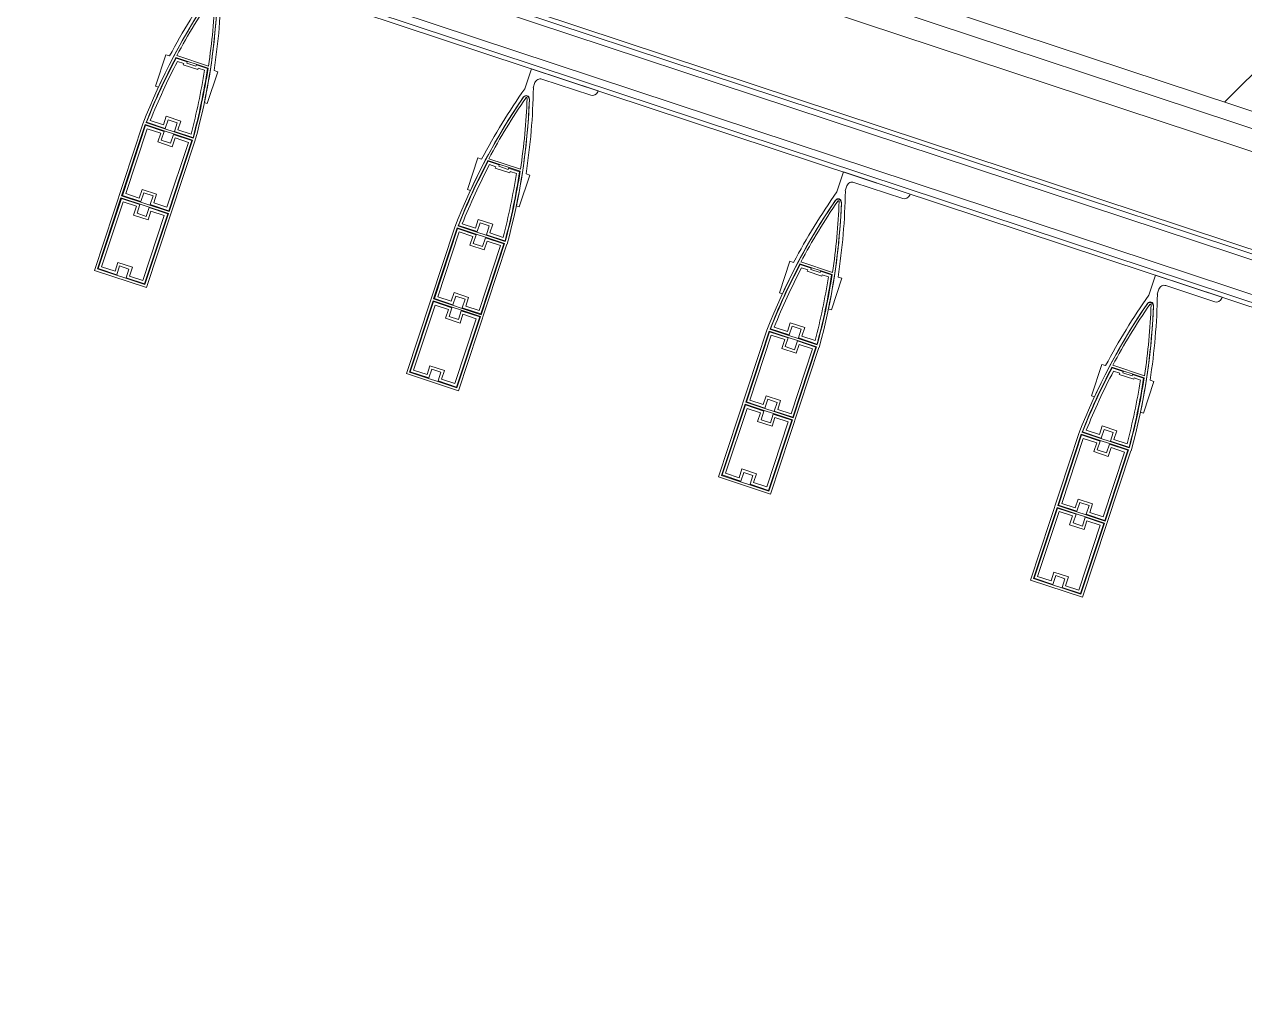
# Model space of a CAD drawing. Header units: millimetres. Extents: x 48966 to 155647, y -43515 to 26217.
# Drawn here: x 68424 to 69538, y -30287 to -29404 of the extents above; entities that cross this region are included whole.
import ezdxf

# ---------------------------------------------------------------- set-up
doc = ezdxf.new("R2010")
doc.units = ezdxf.units.MM
for name, color, linetype, lineweight in [('Обобщенные модели', 7, 'Continuous', 9), ('Обобщенные модели-1', 7, 'Continuous', 18), ('Общие ребра', 7, 'Continuous', 9), ('Стены-1', 7, 'Continuous', 18), ('Штриховка разреза-1', 7, 'Continuous', 9)]:
    doc.layers.add(name, color=color, linetype=linetype, lineweight=lineweight)

# ---------------------------------------------------------------- blocks, each defined once
blk = doc.blocks.new('Обвязочная балка 1 - Обвязочная балка 1-1451838-План 5-го этажа на отм_ _12_600')
at = {"layer": 'Обобщенные модели'}
for p, q in [((74394.9, -31223.5), (60228.5, -26538.4)), ((60219, -26566.7), (74385.5, -31251.9))]:
    blk.add_line(p, q, dxfattribs=at)
at = {"layer": 'Обобщенные модели-1'}
for p, q in [((74397.8, -31214.8), (60231.4, -26529.6)), ((60230.1, -26533.4), (74396.5, -31218.6)), ((74383.3, -31258.4), (60216.8, -26573.3)), ((60215.6, -26577.1), (74382.1, -31262.2))]:
    blk.add_line(p, q, dxfattribs=at)
blk = doc.blocks.new('Профиль ламели619 - Профиль ламели-1632865-План 5-го этажа на отм_ _12_600')
at = {"layer": 'Обобщенные модели-1'}
for p, q in [((89806.9, 24507.1), (89806.9, 24366.2)), ((89856.9, 24507.1), (89806.9, 24507.1)), ((89809.1, 24436.5), (89809.1, 24504.9)), ((89809.1, 24504.9), (89854.7, 24504.9)), ((89827.4, 24504.4), (89809.6, 24504.4)), ((89809.6, 24504.4), (89809.6, 24437)), ((89827.4, 24496), (89827.4, 24504.4)), ((89854.2, 24504.4), (89836.3, 24504.4)), ((89836.3, 24504.4), (89836.3, 24496)), ((89854.2, 24437), (89854.2, 24504.4)), ((89854.7, 24504.9), (89854.7, 24436.5)), ((89856.9, 24366.2), (89856.9, 24507.1)), ((89812.1, 24439.5), (89812.1, 24501.9)), ((89812.1, 24501.9), (89824.9, 24501.9)), ((89824.9, 24501.9), (89824.9, 24493.5)), ((89824.9, 24493.5), (89838.8, 24493.5)), ((89836.3, 24496), (89827.4, 24496)), ((89838.8, 24493.5), (89838.8, 24501.9)), ((89838.8, 24501.9), (89851.7, 24501.9)), ((89851.7, 24501.9), (89851.7, 24439.5)), ((89838.8, 24447.9), (89824.9, 24447.9)), ((89824.9, 24447.9), (89824.9, 24439.5)), ((89838.8, 24439.5), (89838.8, 24447.9)), ((89854.7, 24436.5), (89809.1, 24436.5)), ((89809.6, 24437), (89827.4, 24437)), ((89824.9, 24439.5), (89812.1, 24439.5)), ((89827.4, 24437), (89827.4, 24445.4)), ((89827.4, 24445.4), (89836.3, 24445.4)), ((89836.3, 24445.4), (89836.3, 24437)), ((89836.3, 24437), (89854.2, 24437)), ((89851.7, 24439.5), (89838.8, 24439.5)), ((89809.1, 24434.6), (89854.7, 24434.6)), ((89809.1, 24366.2), (89809.1, 24434.6)), ((89827.4, 24434.1), (89809.6, 24434.1)), ((89809.6, 24434.1), (89809.6, 24366.7)), ((89812.1, 24369.2), (89812.1, 24431.6)), ((89812.1, 24431.6), (89824.9, 24431.6)), ((89824.9, 24431.6), (89824.9, 24423.2)), ((89827.4, 24425.7), (89827.4, 24434.1)), ((89836.3, 24425.7), (89827.4, 24425.7)), ((89854.2, 24434.1), (89836.3, 24434.1)), ((89836.3, 24434.1), (89836.3, 24425.7)), ((89838.8, 24423.2), (89838.8, 24431.6)), ((89838.8, 24431.6), (89851.7, 24431.6)), ((89851.7, 24431.6), (89851.7, 24369.2)), ((89854.2, 24366.7), (89854.2, 24434.1)), ((89854.7, 24434.6), (89854.7, 24366.2)), ((89824.9, 24423.2), (89838.8, 24423.2)), ((89838.8, 24377.6), (89824.9, 24377.6)), ((89824.9, 24377.6), (89824.9, 24369.2)), ((89827.4, 24366.7), (89827.4, 24375.1)), ((89827.4, 24375.1), (89836.3, 24375.1)), ((89836.3, 24375.1), (89836.3, 24366.7)), ((89838.8, 24369.2), (89838.8, 24377.6)), ((89854.7, 24366.2), (89809.1, 24366.2)), ((89809.1, 24364.3), (89854.6, 24364.3)), ((89809.6, 24366.7), (89827.4, 24366.7)), ((89827.4, 24363.8), (89809.6, 24363.8)), ((89824.9, 24369.2), (89812.1, 24369.2)), ((89812.2, 24361.3), (89824.9, 24361.3)), ((89824.9, 24361.3), (89824.9, 24352.9)), ((89827.4, 24355.4), (89827.4, 24363.8)), ((89836.3, 24366.7), (89854.2, 24366.7)), ((89854.2, 24363.8), (89836.3, 24363.8)), ((89836.3, 24363.8), (89836.3, 24355.4)), ((89851.7, 24369.2), (89838.8, 24369.2)), ((89838.8, 24352.9), (89838.8, 24361.3)), ((89838.8, 24361.3), (89851.5, 24361.3)), ((89824.9, 24352.9), (89838.8, 24352.9)), ((89836.3, 24355.4), (89827.4, 24355.4)), ((89809.8, 24330.1), (89806.9, 24330.1)), ((89806.9, 24330.1), (89806.9, 24299.7)), ((89856.8, 24330.1), (89853.9, 24330.1)), ((89856.8, 24299.7), (89856.8, 24330.1)), ((89838.8, 24303.5), (89824.9, 24303.5)), ((89824.9, 24303.5), (89824.9, 24302.2)), ((89838.8, 24302.2), (89838.8, 24303.5)), ((89806.9, 24299.7), (89810.5, 24299.7)), ((89847.4, 24299.2), (89816.3, 24299.2)), ((89816.6, 24297.3), (89847.1, 24297.3)), ((89816.8, 24299.7), (89827.4, 24299.7)), ((89824.9, 24302.2), (89818.9, 24302.2)), ((89827.4, 24299.7), (89827.4, 24301)), ((89827.4, 24301), (89836.3, 24301)), ((89836.3, 24301), (89836.3, 24299.7)), ((89836.3, 24299.7), (89846.9, 24299.7)), ((89844.8, 24302.2), (89838.8, 24302.2)), ((89853.2, 24299.7), (89856.8, 24299.7)), ((89835.9, 24207.1), (89835.9, 24226.3)), ((89828.9, 24223), (89828.9, 24218.1)), ((89771.9, 24208.1), (89771.9, 24207.1)), ((89771.9, 24207.1), (89835.9, 24207.1)), ((89823.9, 24213.1), (89776.9, 24213.1))]:
    blk.add_line(p, q, dxfattribs=at)
for centre, radius, start, end in [((90380.6, 24394.6), 574.5, 182.8338, 196.2258), ((90380.7, 24394.3), 572.3, 183.0109, 189.5715), ((90380.4, 24395.9), 571.8, 183.2193, 189.6867), ((90380.5, 24395.6), 569.3, 183.4571, 189.4457), ((89283.1, 24394.6), 574.5, 343.7742, 357.1662), ((89283.2, 24395.6), 569.3, 350.5543, 356.5429), ((89283.3, 24395.9), 571.8, 350.3133, 356.7807), ((89283, 24394.3), 572.3, 350.4285, 356.9891), ((90380.6, 24394.6), 574.5, 186.4465, 196.2576), ((89283.1, 24394.6), 574.5, 343.7424, 353.5535), ((90377.1, 24394.6), 574.5, 189.5084, 197.3712), ((90349, 24386.8), 539.8, 189.5428, 196.4344), ((89314.7, 24386.8), 539.8, 343.5656, 350.4572), ((89286.6, 24394.6), 574.5, 342.9661, 350.4916), ((89831.9, 24235.1), 3, 200, 340), ((89831.9, 24234.5), 2.84, 196.2576, 343.7424), ((89831.9, 24234.2), 0.645, 196.4344, 343.5656), ((89823.9, 24218.1), 5, 270, 0), ((89776.9, 24208.1), 5, 90, 180)]:
    blk.add_arc(centre, radius, start, end, dxfattribs=at)
blk = doc.blocks.new('Профиль ламели620 - Профиль ламели-1633129-План 5-го этажа на отм_ _12_600')
at = {"layer": 'Обобщенные модели-1'}
for p, q in [((89806.9, 24507.1), (89806.9, 24366.2)), ((89856.9, 24507.1), (89806.9, 24507.1)), ((89809.1, 24436.5), (89809.1, 24504.9)), ((89809.1, 24504.9), (89854.7, 24504.9)), ((89827.4, 24504.4), (89809.6, 24504.4)), ((89809.6, 24504.4), (89809.6, 24437)), ((89827.4, 24496), (89827.4, 24504.4)), ((89854.2, 24504.4), (89836.3, 24504.4)), ((89836.3, 24504.4), (89836.3, 24496)), ((89854.2, 24437), (89854.2, 24504.4)), ((89854.7, 24504.9), (89854.7, 24436.5)), ((89856.9, 24366.2), (89856.9, 24507.1)), ((89812.1, 24439.5), (89812.1, 24501.9)), ((89812.1, 24501.9), (89824.9, 24501.9)), ((89824.9, 24501.9), (89824.9, 24493.5)), ((89824.9, 24493.5), (89838.8, 24493.5)), ((89836.3, 24496), (89827.4, 24496)), ((89838.8, 24493.5), (89838.8, 24501.9)), ((89838.8, 24501.9), (89851.7, 24501.9)), ((89851.7, 24501.9), (89851.7, 24439.5)), ((89838.8, 24447.9), (89824.9, 24447.9)), ((89824.9, 24447.9), (89824.9, 24439.5)), ((89838.8, 24439.5), (89838.8, 24447.9)), ((89854.7, 24436.5), (89809.1, 24436.5)), ((89809.6, 24437), (89827.4, 24437)), ((89824.9, 24439.5), (89812.1, 24439.5)), ((89827.4, 24437), (89827.4, 24445.4)), ((89827.4, 24445.4), (89836.3, 24445.4)), ((89836.3, 24445.4), (89836.3, 24437)), ((89836.3, 24437), (89854.2, 24437)), ((89851.7, 24439.5), (89838.8, 24439.5)), ((89809.1, 24434.6), (89854.7, 24434.6)), ((89809.1, 24366.2), (89809.1, 24434.6)), ((89827.4, 24434.1), (89809.6, 24434.1)), ((89809.6, 24434.1), (89809.6, 24366.7)), ((89812.1, 24369.2), (89812.1, 24431.6)), ((89812.1, 24431.6), (89824.9, 24431.6)), ((89824.9, 24431.6), (89824.9, 24423.2)), ((89827.4, 24425.7), (89827.4, 24434.1)), ((89836.3, 24425.7), (89827.4, 24425.7)), ((89854.2, 24434.1), (89836.3, 24434.1)), ((89836.3, 24434.1), (89836.3, 24425.7)), ((89838.8, 24423.2), (89838.8, 24431.6)), ((89838.8, 24431.6), (89851.7, 24431.6)), ((89851.7, 24431.6), (89851.7, 24369.2)), ((89854.2, 24366.7), (89854.2, 24434.1)), ((89854.7, 24434.6), (89854.7, 24366.2)), ((89824.9, 24423.2), (89838.8, 24423.2)), ((89838.8, 24377.6), (89824.9, 24377.6)), ((89824.9, 24377.6), (89824.9, 24369.2)), ((89827.4, 24366.7), (89827.4, 24375.1)), ((89827.4, 24375.1), (89836.3, 24375.1)), ((89836.3, 24375.1), (89836.3, 24366.7)), ((89838.8, 24369.2), (89838.8, 24377.6)), ((89854.7, 24366.2), (89809.1, 24366.2)), ((89809.1, 24364.3), (89854.6, 24364.3)), ((89809.6, 24366.7), (89827.4, 24366.7)), ((89827.4, 24363.8), (89809.6, 24363.8)), ((89824.9, 24369.2), (89812.1, 24369.2)), ((89812.2, 24361.3), (89824.9, 24361.3)), ((89824.9, 24361.3), (89824.9, 24352.9)), ((89827.4, 24355.4), (89827.4, 24363.8)), ((89836.3, 24366.7), (89854.2, 24366.7)), ((89854.2, 24363.8), (89836.3, 24363.8)), ((89836.3, 24363.8), (89836.3, 24355.4)), ((89851.7, 24369.2), (89838.8, 24369.2)), ((89838.8, 24352.9), (89838.8, 24361.3)), ((89838.8, 24361.3), (89851.5, 24361.3)), ((89824.9, 24352.9), (89838.8, 24352.9)), ((89836.3, 24355.4), (89827.4, 24355.4)), ((89809.8, 24330.1), (89806.9, 24330.1)), ((89806.9, 24330.1), (89806.9, 24299.7)), ((89856.8, 24330.1), (89853.9, 24330.1)), ((89856.8, 24299.7), (89856.8, 24330.1)), ((89838.8, 24303.5), (89824.9, 24303.5)), ((89824.9, 24303.5), (89824.9, 24302.2)), ((89838.8, 24302.2), (89838.8, 24303.5)), ((89806.9, 24299.7), (89810.5, 24299.7)), ((89847.4, 24299.2), (89816.3, 24299.2)), ((89816.6, 24297.3), (89847.1, 24297.3)), ((89816.8, 24299.7), (89827.4, 24299.7)), ((89824.9, 24302.2), (89818.9, 24302.2)), ((89827.4, 24299.7), (89827.4, 24301)), ((89827.4, 24301), (89836.3, 24301)), ((89836.3, 24301), (89836.3, 24299.7)), ((89836.3, 24299.7), (89846.9, 24299.7)), ((89844.8, 24302.2), (89838.8, 24302.2)), ((89853.2, 24299.7), (89856.8, 24299.7)), ((89835.9, 24207.1), (89835.9, 24226.3)), ((89828.9, 24223), (89828.9, 24218.1)), ((89771.9, 24208.1), (89771.9, 24207.1)), ((89771.9, 24207.1), (89835.9, 24207.1)), ((89823.9, 24213.1), (89776.9, 24213.1))]:
    blk.add_line(p, q, dxfattribs=at)
for centre, radius, start, end in [((90380.6, 24394.6), 574.5, 182.8338, 196.2258), ((90380.7, 24394.3), 572.3, 183.0109, 189.5715), ((90380.4, 24395.9), 571.8, 183.2193, 189.6867), ((90380.5, 24395.6), 569.3, 183.4571, 189.4457), ((89283.1, 24394.6), 574.5, 343.7742, 357.1662), ((89283.2, 24395.6), 569.3, 350.5543, 356.5429), ((89283.3, 24395.9), 571.8, 350.3133, 356.7807), ((89283, 24394.3), 572.3, 350.4285, 356.9891), ((90380.6, 24394.6), 574.5, 186.4465, 196.2576), ((89283.1, 24394.6), 574.5, 343.7424, 353.5535), ((90377.1, 24394.6), 574.5, 189.5084, 197.3712), ((90349, 24386.8), 539.8, 189.5428, 196.4344), ((89314.7, 24386.8), 539.8, 343.5656, 350.4572), ((89286.6, 24394.6), 574.5, 342.9661, 350.4916), ((89831.9, 24235.1), 3, 200, 340), ((89831.9, 24234.5), 2.84, 196.2576, 343.7424), ((89831.9, 24234.2), 0.645, 196.4344, 343.5656), ((89823.9, 24218.1), 5, 270, 0), ((89776.9, 24208.1), 5, 90, 180)]:
    blk.add_arc(centre, radius, start, end, dxfattribs=at)
blk = doc.blocks.new('Профиль ламели629 - Профиль ламели-1635505-План 5-го этажа на отм_ _12_600')
at = {"layer": 'Обобщенные модели-1'}
for p, q in [((89806.9, 24507.1), (89806.9, 24366.2)), ((89856.9, 24507.1), (89806.9, 24507.1)), ((89809.1, 24436.5), (89809.1, 24504.9)), ((89809.1, 24504.9), (89854.7, 24504.9)), ((89827.4, 24504.4), (89809.6, 24504.4)), ((89809.6, 24504.4), (89809.6, 24437)), ((89827.4, 24496), (89827.4, 24504.4)), ((89854.2, 24504.4), (89836.3, 24504.4)), ((89836.3, 24504.4), (89836.3, 24496)), ((89854.2, 24437), (89854.2, 24504.4)), ((89854.7, 24504.9), (89854.7, 24436.5)), ((89856.9, 24366.2), (89856.9, 24507.1)), ((89812.1, 24439.5), (89812.1, 24501.9)), ((89812.1, 24501.9), (89824.9, 24501.9)), ((89824.9, 24501.9), (89824.9, 24493.5)), ((89824.9, 24493.5), (89838.8, 24493.5)), ((89836.3, 24496), (89827.4, 24496)), ((89838.8, 24493.5), (89838.8, 24501.9)), ((89838.8, 24501.9), (89851.7, 24501.9)), ((89851.7, 24501.9), (89851.7, 24439.5)), ((89838.8, 24447.9), (89824.9, 24447.9)), ((89824.9, 24447.9), (89824.9, 24439.5)), ((89838.8, 24439.5), (89838.8, 24447.9)), ((89854.7, 24436.5), (89809.1, 24436.5)), ((89809.6, 24437), (89827.4, 24437)), ((89824.9, 24439.5), (89812.1, 24439.5)), ((89827.4, 24437), (89827.4, 24445.4)), ((89827.4, 24445.4), (89836.3, 24445.4)), ((89836.3, 24445.4), (89836.3, 24437)), ((89836.3, 24437), (89854.2, 24437)), ((89851.7, 24439.5), (89838.8, 24439.5)), ((89809.1, 24434.6), (89854.7, 24434.6)), ((89809.1, 24366.2), (89809.1, 24434.6)), ((89827.4, 24434.1), (89809.6, 24434.1)), ((89809.6, 24434.1), (89809.6, 24366.7)), ((89812.1, 24369.2), (89812.1, 24431.6)), ((89812.1, 24431.6), (89824.9, 24431.6)), ((89824.9, 24431.6), (89824.9, 24423.2)), ((89827.4, 24425.7), (89827.4, 24434.1)), ((89836.3, 24425.7), (89827.4, 24425.7)), ((89854.2, 24434.1), (89836.3, 24434.1)), ((89836.3, 24434.1), (89836.3, 24425.7)), ((89838.8, 24423.2), (89838.8, 24431.6)), ((89838.8, 24431.6), (89851.7, 24431.6)), ((89851.7, 24431.6), (89851.7, 24369.2)), ((89854.2, 24366.7), (89854.2, 24434.1)), ((89854.7, 24434.6), (89854.7, 24366.2)), ((89824.9, 24423.2), (89838.8, 24423.2)), ((89838.8, 24377.6), (89824.9, 24377.6)), ((89824.9, 24377.6), (89824.9, 24369.2)), ((89827.4, 24366.7), (89827.4, 24375.1)), ((89827.4, 24375.1), (89836.3, 24375.1)), ((89836.3, 24375.1), (89836.3, 24366.7)), ((89838.8, 24369.2), (89838.8, 24377.6)), ((89854.7, 24366.2), (89809.1, 24366.2)), ((89809.1, 24364.3), (89854.6, 24364.3)), ((89809.6, 24366.7), (89827.4, 24366.7)), ((89827.4, 24363.8), (89809.6, 24363.8)), ((89824.9, 24369.2), (89812.1, 24369.2)), ((89812.2, 24361.3), (89824.9, 24361.3)), ((89824.9, 24361.3), (89824.9, 24352.9)), ((89827.4, 24355.4), (89827.4, 24363.8)), ((89836.3, 24366.7), (89854.2, 24366.7)), ((89854.2, 24363.8), (89836.3, 24363.8)), ((89836.3, 24363.8), (89836.3, 24355.4)), ((89851.7, 24369.2), (89838.8, 24369.2)), ((89838.8, 24352.9), (89838.8, 24361.3)), ((89838.8, 24361.3), (89851.5, 24361.3)), ((89824.9, 24352.9), (89838.8, 24352.9)), ((89836.3, 24355.4), (89827.4, 24355.4)), ((89809.8, 24330.1), (89806.9, 24330.1)), ((89806.9, 24330.1), (89806.9, 24299.7)), ((89856.8, 24330.1), (89853.9, 24330.1)), ((89856.8, 24299.7), (89856.8, 24330.1)), ((89838.8, 24303.5), (89824.9, 24303.5)), ((89824.9, 24303.5), (89824.9, 24302.2)), ((89838.8, 24302.2), (89838.8, 24303.5)), ((89806.9, 24299.7), (89810.5, 24299.7)), ((89847.4, 24299.2), (89816.3, 24299.2)), ((89816.6, 24297.3), (89847.1, 24297.3)), ((89816.8, 24299.7), (89827.4, 24299.7)), ((89824.9, 24302.2), (89818.9, 24302.2)), ((89827.4, 24299.7), (89827.4, 24301)), ((89827.4, 24301), (89836.3, 24301)), ((89836.3, 24301), (89836.3, 24299.7)), ((89836.3, 24299.7), (89846.9, 24299.7)), ((89844.8, 24302.2), (89838.8, 24302.2)), ((89853.2, 24299.7), (89856.8, 24299.7)), ((89835.9, 24207.1), (89835.9, 24226.3)), ((89828.9, 24223), (89828.9, 24218.1)), ((89771.9, 24208.1), (89771.9, 24207.1)), ((89771.9, 24207.1), (89835.9, 24207.1)), ((89823.9, 24213.1), (89776.9, 24213.1))]:
    blk.add_line(p, q, dxfattribs=at)
for centre, radius, start, end in [((90380.6, 24394.6), 574.5, 182.8338, 196.2258), ((90380.7, 24394.3), 572.3, 183.0109, 189.5715), ((90380.4, 24395.9), 571.8, 183.2193, 189.6867), ((90380.5, 24395.6), 569.3, 183.4571, 189.4457), ((89283.1, 24394.6), 574.5, 343.7742, 357.1662), ((89283.2, 24395.6), 569.3, 350.5543, 356.5429), ((89283.3, 24395.9), 571.8, 350.3133, 356.7807), ((89283, 24394.3), 572.3, 350.4285, 356.9891), ((90380.6, 24394.6), 574.5, 186.4465, 196.2576), ((89283.1, 24394.6), 574.5, 343.7424, 353.5535), ((90377.1, 24394.6), 574.5, 189.5084, 197.3712), ((90349, 24386.8), 539.8, 189.5428, 196.4344), ((89314.7, 24386.8), 539.8, 343.5656, 350.4572), ((89286.6, 24394.6), 574.5, 342.9661, 350.4916), ((89831.9, 24235.1), 3, 200, 340), ((89831.9, 24234.5), 2.84, 196.2576, 343.7424), ((89831.9, 24234.2), 0.645, 196.4344, 343.5656), ((89823.9, 24218.1), 5, 270, 0), ((89776.9, 24208.1), 5, 90, 180)]:
    blk.add_arc(centre, radius, start, end, dxfattribs=at)
blk = doc.blocks.new('Профиль ламели630 - Профиль ламели-1635769-План 5-го этажа на отм_ _12_600')
at = {"layer": 'Обобщенные модели-1'}
for p, q in [((89806.9, 24507.1), (89806.9, 24366.2)), ((89856.9, 24507.1), (89806.9, 24507.1)), ((89809.1, 24436.5), (89809.1, 24504.9)), ((89809.1, 24504.9), (89854.7, 24504.9)), ((89827.4, 24504.4), (89809.6, 24504.4)), ((89809.6, 24504.4), (89809.6, 24437)), ((89827.4, 24496), (89827.4, 24504.4)), ((89854.2, 24504.4), (89836.3, 24504.4)), ((89836.3, 24504.4), (89836.3, 24496)), ((89854.2, 24437), (89854.2, 24504.4)), ((89854.7, 24504.9), (89854.7, 24436.5)), ((89856.9, 24366.2), (89856.9, 24507.1)), ((89812.1, 24439.5), (89812.1, 24501.9)), ((89812.1, 24501.9), (89824.9, 24501.9)), ((89824.9, 24501.9), (89824.9, 24493.5)), ((89824.9, 24493.5), (89838.8, 24493.5)), ((89836.3, 24496), (89827.4, 24496)), ((89838.8, 24493.5), (89838.8, 24501.9)), ((89838.8, 24501.9), (89851.7, 24501.9)), ((89851.7, 24501.9), (89851.7, 24439.5)), ((89838.8, 24447.9), (89824.9, 24447.9)), ((89824.9, 24447.9), (89824.9, 24439.5)), ((89838.8, 24439.5), (89838.8, 24447.9)), ((89854.7, 24436.5), (89809.1, 24436.5)), ((89809.6, 24437), (89827.4, 24437)), ((89824.9, 24439.5), (89812.1, 24439.5)), ((89827.4, 24437), (89827.4, 24445.4)), ((89827.4, 24445.4), (89836.3, 24445.4)), ((89836.3, 24445.4), (89836.3, 24437)), ((89836.3, 24437), (89854.2, 24437)), ((89851.7, 24439.5), (89838.8, 24439.5)), ((89809.1, 24434.6), (89854.7, 24434.6)), ((89809.1, 24366.2), (89809.1, 24434.6)), ((89827.4, 24434.1), (89809.6, 24434.1)), ((89809.6, 24434.1), (89809.6, 24366.7)), ((89812.1, 24369.2), (89812.1, 24431.6)), ((89812.1, 24431.6), (89824.9, 24431.6)), ((89824.9, 24431.6), (89824.9, 24423.2)), ((89827.4, 24425.7), (89827.4, 24434.1)), ((89836.3, 24425.7), (89827.4, 24425.7)), ((89854.2, 24434.1), (89836.3, 24434.1)), ((89836.3, 24434.1), (89836.3, 24425.7)), ((89838.8, 24423.2), (89838.8, 24431.6)), ((89838.8, 24431.6), (89851.7, 24431.6)), ((89851.7, 24431.6), (89851.7, 24369.2)), ((89854.2, 24366.7), (89854.2, 24434.1)), ((89854.7, 24434.6), (89854.7, 24366.2)), ((89824.9, 24423.2), (89838.8, 24423.2)), ((89838.8, 24377.6), (89824.9, 24377.6)), ((89824.9, 24377.6), (89824.9, 24369.2)), ((89827.4, 24366.7), (89827.4, 24375.1)), ((89827.4, 24375.1), (89836.3, 24375.1)), ((89836.3, 24375.1), (89836.3, 24366.7)), ((89838.8, 24369.2), (89838.8, 24377.6)), ((89854.7, 24366.2), (89809.1, 24366.2)), ((89809.1, 24364.3), (89854.6, 24364.3)), ((89809.6, 24366.7), (89827.4, 24366.7)), ((89827.4, 24363.8), (89809.6, 24363.8)), ((89824.9, 24369.2), (89812.1, 24369.2)), ((89812.2, 24361.3), (89824.9, 24361.3)), ((89824.9, 24361.3), (89824.9, 24352.9)), ((89827.4, 24355.4), (89827.4, 24363.8)), ((89836.3, 24366.7), (89854.2, 24366.7)), ((89854.2, 24363.8), (89836.3, 24363.8)), ((89836.3, 24363.8), (89836.3, 24355.4)), ((89851.7, 24369.2), (89838.8, 24369.2)), ((89838.8, 24352.9), (89838.8, 24361.3)), ((89838.8, 24361.3), (89851.5, 24361.3)), ((89824.9, 24352.9), (89838.8, 24352.9)), ((89836.3, 24355.4), (89827.4, 24355.4)), ((89809.8, 24330.1), (89806.9, 24330.1)), ((89806.9, 24330.1), (89806.9, 24299.7)), ((89856.8, 24330.1), (89853.9, 24330.1)), ((89856.8, 24299.7), (89856.8, 24330.1)), ((89838.8, 24303.5), (89824.9, 24303.5)), ((89824.9, 24303.5), (89824.9, 24302.2)), ((89838.8, 24302.2), (89838.8, 24303.5)), ((89806.9, 24299.7), (89810.5, 24299.7)), ((89847.4, 24299.2), (89816.3, 24299.2)), ((89816.6, 24297.3), (89847.1, 24297.3)), ((89816.8, 24299.7), (89827.4, 24299.7)), ((89824.9, 24302.2), (89818.9, 24302.2)), ((89827.4, 24299.7), (89827.4, 24301)), ((89827.4, 24301), (89836.3, 24301)), ((89836.3, 24301), (89836.3, 24299.7)), ((89836.3, 24299.7), (89846.9, 24299.7)), ((89844.8, 24302.2), (89838.8, 24302.2)), ((89853.2, 24299.7), (89856.8, 24299.7)), ((89835.9, 24207.1), (89835.9, 24226.3)), ((89828.9, 24223), (89828.9, 24218.1)), ((89771.9, 24208.1), (89771.9, 24207.1)), ((89771.9, 24207.1), (89835.9, 24207.1)), ((89823.9, 24213.1), (89776.9, 24213.1))]:
    blk.add_line(p, q, dxfattribs=at)
for centre, radius, start, end in [((90380.6, 24394.6), 574.5, 182.8338, 196.2258), ((90380.7, 24394.3), 572.3, 183.0109, 189.5715), ((90380.4, 24395.9), 571.8, 183.2193, 189.6867), ((90380.5, 24395.6), 569.3, 183.4571, 189.4457), ((89283.1, 24394.6), 574.5, 343.7742, 357.1662), ((89283.2, 24395.6), 569.3, 350.5543, 356.5429), ((89283.3, 24395.9), 571.8, 350.3133, 356.7807), ((89283, 24394.3), 572.3, 350.4285, 356.9891), ((90380.6, 24394.6), 574.5, 186.4465, 196.2576), ((89283.1, 24394.6), 574.5, 343.7424, 353.5535), ((90377.1, 24394.6), 574.5, 189.5084, 197.3712), ((90349, 24386.8), 539.8, 189.5428, 196.4344), ((89314.7, 24386.8), 539.8, 343.5656, 350.4572), ((89286.6, 24394.6), 574.5, 342.9661, 350.4916), ((89831.9, 24235.1), 3, 200, 340), ((89831.9, 24234.5), 2.84, 196.2576, 343.7424), ((89831.9, 24234.2), 0.645, 196.4344, 343.5656), ((89823.9, 24218.1), 5, 270, 0), ((89776.9, 24208.1), 5, 90, 180)]:
    blk.add_arc(centre, radius, start, end, dxfattribs=at)

msp = doc.modelspace()

# ---------------------------------------------------------------- hatches: boundary and pattern name
at = {"layer": 'Штриховка разреза-1'}
h = msp.add_hatch(dxfattribs=at)
h.set_pattern_fill('FP_9', color=256, style=0, pattern_type=2)
h.set_pattern_definition([(45, (0, 0), (-707.107, 707.107), []), (135, (0, 0), (-707.107, -707.107), [])])
h.paths.add_polyline_path([(74992.4, -31285.3), (75039.5, -31142.9), (73928.1, -30775.4), (73881, -30917.8), (74909.9, -31258.1)], flags=0)
h.paths.add_polyline_path([(72741.7, -30541), (72788.8, -30398.6), (70966.5, -29795.9), (70919.4, -29938.3), (72730.7, -30537.4)], flags=0)
h.paths.add_polyline_path([(69780.1, -29561.5), (69827.2, -29419.1), (67453.6, -28634.1), (67406.5, -28776.5), (69769.1, -29557.9)], flags=0)
h.paths.add_polyline_path([(65127.8, -28022.9), (65174.9, -27880.5), (63055.7, -27179.6), (63009.1, -27322.2), (65116.8, -28019.3)], flags=0)
h = msp.add_hatch(dxfattribs=at)
h.set_pattern_fill('FP_8', color=256, style=0, pattern_type=2)
h.set_pattern_definition([(0, (0, 0), (812.8, 203.2), [67.056, -542.544, 67.056, -542.544, -3251.2]), (0, (0, 0), (812.8, 203.2), [-1219.2, 67.056, -1152.144, 67.056, -542.544, -1422.4]), (0, (0, 0), (812.8, 203.2), [-3048, 67.056, -339.344, 67.056, -948.944]), (120, (304.8, 101.6), (-582.37636, 602.30545), [67.056, -542.544, 67.056, -542.544, -3251.2]), (120, (304.8, 101.6), (-582.37636, 602.30545), [-1219.2, 67.056, -1152.144, 67.056, -542.544, -1422.4]), (120, (304.8, 101.6), (-582.37636, 602.30545), [-3048, 67.056, -339.344, 67.056, -948.944]), (240, (406.4, 508), (-230.42364, -805.50545), [67.056, -542.544, 67.056, -542.544, -3251.2]), (240, (406.4, 508), (-230.42364, -805.50545), [-1219.2, 67.056, -1152.144, 67.056, -542.544, -1422.4]), (240, (406.4, 508), (-230.42364, -805.50545), [-3048, 67.056, -339.344, 67.056, -948.944])])
h.paths.add_polyline_path([(74987.7, -31299.6), (74992.4, -31285.3), (73881, -30917.8), (73876.3, -30932), (74909.9, -31273.9)], flags=0)
h.paths.add_polyline_path([(72737, -30555.2), (72741.7, -30541), (70919.4, -29938.3), (70914.7, -29952.5), (72730.7, -30553.2)], flags=0)
h.paths.add_polyline_path([(69775.3, -29575.7), (69780.1, -29561.5), (67406.5, -28776.5), (67401.8, -28790.8), (69769.1, -29573.7)], flags=0)
h.paths.add_polyline_path([(65123.1, -28037.1), (65127.8, -28022.9), (63009.1, -27322.2), (63004.4, -27336.5), (65116.8, -28035.1)], flags=0)

# ---------------------------------------------------------------- linework, layer by layer
at = {"layer": 'Общие ребра'}
for p, q in [((67406.5, -28776.5), (69780.1, -29561.5)), ((67401.8, -28790.8), (69775.3, -29575.7))]:
    msp.add_line(p, q, dxfattribs=at)
at = {"layer": 'Стены-1'}
msp.add_line((67395.5, -28809.7), (69769.1, -29594.7), dxfattribs=at)

# ---------------------------------------------------------------- block references
at = {"layer": 'Обобщенные модели'}
msp.add_blockref('Обвязочная балка 1 - Обвязочная балка 1-1451838-План 5-го этажа на отм_ _12_600', (0, 0), dxfattribs=at)
at = {"layer": 'Обобщенные модели', "rotation": 161.6998507353479}
for name, p in [('Профиль ламели629 - Профиль ламели-1635505-План 5-го этажа на отм_ _12_600', (161495.5, -34575.9)), ('Профиль ламели630 - Профиль ламели-1635769-План 5-го этажа на отм_ _12_600', (161780.3, -34670.1)), ('Профиль ламели619 - Профиль ламели-1632865-План 5-го этажа на отм_ _12_600', (162065.1, -34764.3)), ('Профиль ламели620 - Профиль ламели-1633129-План 5-го этажа на отм_ _12_600', (162349.9, -34858.5))]:
    msp.add_blockref(name, p, dxfattribs=at)

doc.saveas('drawing.dxf')
